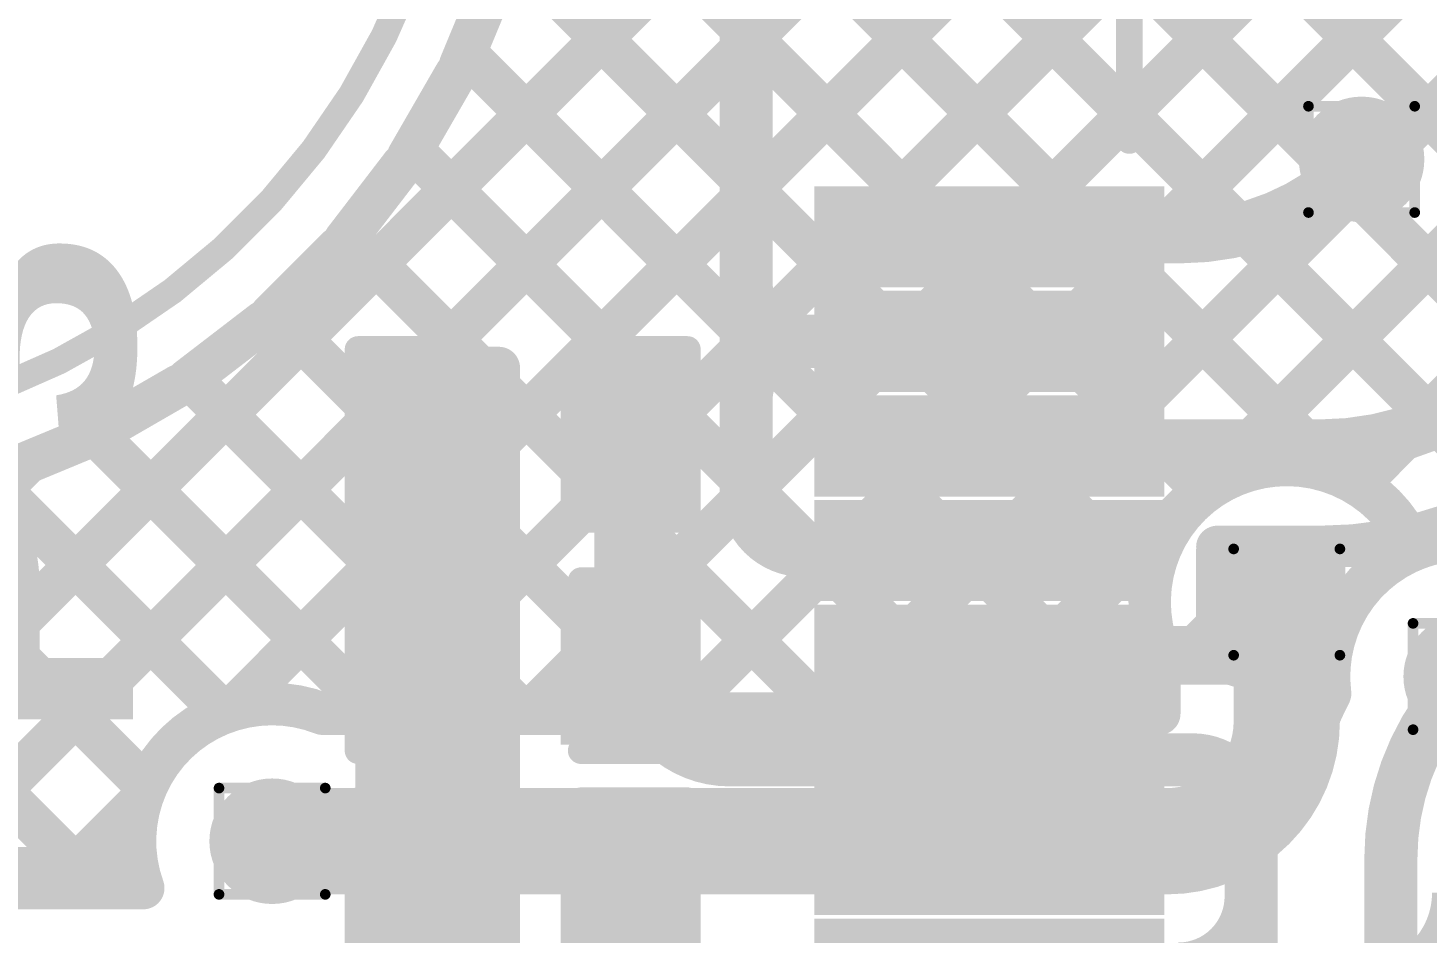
# Model space of a CAD drawing. Header units: inches. Extents: x -17 to 349, y -40 to 215.
# Drawn here: x 90.6 to 97.3, y 127.57 to 131.9 of the extents above; entities that cross this region are included whole.
import ezdxf

# ---------------------------------------------------------------- set-up
doc = ezdxf.new("R2010")
doc.units = ezdxf.units.IN
for name, color, linetype in [('Board Outline', 216, 'Continuous'), ('Bottom Layer', 5, 'Continuous'), ('Drill Drawing', 1, 'Continuous'), ('Top Layer', 1, 'Continuous'), ('Top Overlay', 2, 'Continuous'), ('Top Paste', 8, 'Continuous'), ('Top Solder', 216, 'Continuous'), ('Via Holes', 16, 'Continuous')]:
    doc.layers.add(name, color=color, linetype=linetype)
doc.styles.add('Arial Black_Bold', font='', dxfattribs={"height": 0.2})
doc.styles.get('Arial Black_Bold').set_extended_font_data('Arial Black', bold=True)

# ---------------------------------------------------------------- blocks, each defined once
blk = doc.blocks.new('C___0402_33')
at = {"layer": 'Top Layer'}
for points in [[(-0.6985, -0.3175), (-0.6985, 0.3175), (-0.2412999999999999, 0.3175), (-0.2413, -0.3175)], [(0.2412999999999999, -0.3175), (0.2413, 0.3175), (0.6985, 0.3175), (0.6985, -0.3175)]]:
    blk.add_hatch(color=1, dxfattribs=at).paths.add_polyline_path(points)
at = {"layer": 'Top Paste'}
for points in [[(-0.6985, -0.3175), (-0.6985, 0.3175), (-0.2412999999999999, 0.3175), (-0.2413, -0.3175)], [(0.2412999999999999, -0.3175), (0.2413, 0.3175), (0.6985, 0.3175), (0.6985, -0.3175)]]:
    blk.add_hatch(color=8, dxfattribs=at).paths.add_polyline_path(points)
at = {"layer": 'Top Solder'}
for points in [[(-0.7584998799999999, -0.37749988), (-0.7584998799999999, 0.37749988), (-0.18130012, 0.37749988), (-0.18130012, -0.37749988)], [(0.18130012, -0.37749988), (0.18130012, 0.37749988), (0.7584998799999999, 0.37749988), (0.7584998799999999, -0.37749988)]]:
    blk.add_hatch(color=216, dxfattribs=at).paths.add_polyline_path(points)
at = {"layer": 'Top Overlay', "const_width": 0.127}
for points in [[(-0.7874, 0.4064), (-0.2794, 0.4064)], [(-0.7874, -0.4064), (-0.7874, 0.4064)], [(0.2794, 0.4064), (0.7874, 0.4064)], [(0.7874, -0.4064), (0.7874, 0.4064)], [(-0.7874, -0.4064), (-0.2794, -0.4064)], [(0.2794, -0.4064), (0.7874, -0.4064)]]:
    blk.add_lwpolyline(points, dxfattribs=at)
at = {"layer": 'Top Overlay', "const_width": 0.0635}
for points in [[(-0.8191499999999999, 0.4064, 1), (-0.7556499999999999, 0.4064, 1)], [(-0.8191499999999999, 0.4064, 1), (-0.7556499999999999, 0.4064, 1)], [(-0.31115, 0.4064, 1), (-0.24765, 0.4064, 1)], [(0.24765, 0.4064, 1), (0.31115, 0.4064, 1)], [(0.7556499999999999, 0.4064, 1), (0.8191499999999999, 0.4064, 1)], [(0.7556499999999999, 0.4064, 1), (0.8191499999999999, 0.4064, 1)], [(-0.8191499999999999, -0.4064, 1), (-0.7556499999999999, -0.4064, 1)], [(-0.8191499999999999, -0.4064, 1), (-0.7556499999999999, -0.4064, 1)], [(-0.31115, -0.4064, 1), (-0.24765, -0.4064, 1)], [(0.24765, -0.4064, 1), (0.31115, -0.4064, 1)], [(0.7556499999999999, -0.4064, 1), (0.8191499999999999, -0.4064, 1)], [(0.7556499999999999, -0.4064, 1), (0.8191499999999999, -0.4064, 1)]]:
    blk.add_lwpolyline(points, format="xyb", close=True, dxfattribs=at)
blk = doc.blocks.new('C___0402_38')
at = {"layer": 'Top Layer'}
for points in [[(-0.6985, -0.3175), (-0.6985, 0.3175), (-0.2412999999999999, 0.3175), (-0.2413, -0.3175)], [(0.2412999999999999, -0.3175), (0.2413, 0.3175), (0.6985, 0.3175), (0.6985, -0.3175)]]:
    blk.add_hatch(color=1, dxfattribs=at).paths.add_polyline_path(points)
at = {"layer": 'Top Paste'}
for points in [[(-0.6985, -0.3175), (-0.6985, 0.3175), (-0.2412999999999999, 0.3175), (-0.2413, -0.3175)], [(0.2412999999999999, -0.3175), (0.2413, 0.3175), (0.6985, 0.3175), (0.6985, -0.3175)]]:
    blk.add_hatch(color=8, dxfattribs=at).paths.add_polyline_path(points)
at = {"layer": 'Top Solder'}
for points in [[(-0.7584998799999999, -0.37749988), (-0.7584998799999999, 0.37749988), (-0.18130012, 0.37749988), (-0.18130012, -0.37749988)], [(0.18130012, -0.37749988), (0.18130012, 0.37749988), (0.7584998799999999, 0.37749988), (0.7584998799999999, -0.37749988)]]:
    blk.add_hatch(color=216, dxfattribs=at).paths.add_polyline_path(points)
at = {"layer": 'Top Overlay', "const_width": 0.127}
for points in [[(-0.7874, 0.4064), (-0.2794, 0.4064)], [(-0.7874, -0.4064), (-0.7874, 0.4064)], [(0.2794, 0.4064), (0.7874, 0.4064)], [(0.7874, -0.4064), (0.7874, 0.4064)], [(-0.7874, -0.4064), (-0.2794, -0.4064)], [(0.2794, -0.4064), (0.7874, -0.4064)]]:
    blk.add_lwpolyline(points, dxfattribs=at)
at = {"layer": 'Top Overlay', "const_width": 0.0635}
for points in [[(-0.8191499999999999, 0.4064, 1), (-0.7556499999999999, 0.4064, 1)], [(-0.8191499999999999, 0.4064, 1), (-0.7556499999999999, 0.4064, 1)], [(-0.31115, 0.4064, 1), (-0.24765, 0.4064, 1)], [(0.24765, 0.4064, 1), (0.31115, 0.4064, 1)], [(0.7556499999999999, 0.4064, 1), (0.8191499999999999, 0.4064, 1)], [(0.7556499999999999, 0.4064, 1), (0.8191499999999999, 0.4064, 1)], [(-0.8191499999999999, -0.4064, 1), (-0.7556499999999999, -0.4064, 1)], [(-0.8191499999999999, -0.4064, 1), (-0.7556499999999999, -0.4064, 1)], [(-0.31115, -0.4064, 1), (-0.24765, -0.4064, 1)], [(0.24765, -0.4064, 1), (0.31115, -0.4064, 1)], [(0.7556499999999999, -0.4064, 1), (0.8191499999999999, -0.4064, 1)], [(0.7556499999999999, -0.4064, 1), (0.8191499999999999, -0.4064, 1)]]:
    blk.add_lwpolyline(points, format="xyb", close=True, dxfattribs=at)
blk = doc.blocks.new('C___0402_58')
at = {"layer": 'Top Layer'}
for points in [[(-0.6985025399999999, -0.3175), (-0.6985025399999999, 0.3175), (-0.24130254, 0.3175), (-0.24130254, -0.3175)], [(0.2412999999999999, -0.3175), (0.2413, 0.3175), (0.6985, 0.3175), (0.6985, -0.3175)]]:
    blk.add_hatch(color=1, dxfattribs=at).paths.add_polyline_path(points)
at = {"layer": 'Top Paste'}
for points in [[(-0.6985025399999999, -0.3175), (-0.6985025399999999, 0.3175), (-0.24130254, 0.3175), (-0.24130254, -0.3175)], [(0.2412999999999999, -0.3175), (0.2413, 0.3175), (0.6985, 0.3175), (0.6985, -0.3175)]]:
    blk.add_hatch(color=8, dxfattribs=at).paths.add_polyline_path(points)
at = {"layer": 'Top Solder'}
for points in [[(-0.75850242, -0.37749988), (-0.75850242, 0.37749988), (-0.1813026599999999, 0.37749988), (-0.18130266, -0.37749988)], [(0.18130012, -0.37749988), (0.18130012, 0.37749988), (0.7584998799999999, 0.37749988), (0.7584998799999999, -0.37749988)]]:
    blk.add_hatch(color=216, dxfattribs=at).paths.add_polyline_path(points)
at = {"layer": 'Top Overlay', "const_width": 0.127}
for points in [[(-0.7874, 0.4064), (-0.27940254, 0.40640254)], [(-0.7874, -0.4064), (-0.7874, 0.4064)], [(0.2794, 0.4064), (0.7874, 0.4064)], [(0.7874, -0.4064), (0.7874, 0.4064)], [(-0.7874, -0.4064), (-0.27940254, -0.40640254)], [(0.2794, -0.4064), (0.7874, -0.4064)]]:
    blk.add_lwpolyline(points, dxfattribs=at)
at = {"layer": 'Top Overlay', "const_width": 0.0635}
for points in [[(-0.8191499999999999, 0.4064, 1), (-0.7556499999999999, 0.4064, 1)], [(-0.8191499999999999, 0.4064, 1), (-0.7556499999999999, 0.4064, 1)], [(-0.31115254, 0.40640254, 1), (-0.24765254, 0.40640254, 1)], [(0.24765, 0.4064, 1), (0.31115, 0.4064, 1)], [(0.7556499999999999, 0.4064, 1), (0.8191499999999999, 0.4064, 1)], [(0.7556499999999999, 0.4064, 1), (0.8191499999999999, 0.4064, 1)], [(-0.8191499999999999, -0.4064, 1), (-0.7556499999999999, -0.4064, 1)], [(-0.8191499999999999, -0.4064, 1), (-0.7556499999999999, -0.4064, 1)], [(-0.31115254, -0.40640254, 1), (-0.24765254, -0.40640254, 1)], [(0.24765, -0.4064, 1), (0.31115, -0.4064, 1)], [(0.7556499999999999, -0.4064, 1), (0.8191499999999999, -0.4064, 1)], [(0.7556499999999999, -0.4064, 1), (0.8191499999999999, -0.4064, 1)]]:
    blk.add_lwpolyline(points, format="xyb", close=True, dxfattribs=at)
blk = doc.blocks.new('64_TQFP__10_10__63')
at = {"layer": 'Top Layer'}
for points in [[(0.61000132, 4.93500156), (0.61000132, 6.405001159999999), (0.89000076, 6.405001159999999), (0.89000076, 4.93500156)], [(1.11000032, 4.93500156), (1.11000032, 6.405001159999999), (1.38999976, 6.405001159999999), (1.38999976, 4.93500156)], [(1.60999932, 4.93500156), (1.60999932, 6.405001159999999), (1.88999876, 6.405001159999999), (1.88999876, 4.93500156)], [(2.11000086, 4.93500156), (2.11000086, 6.405001159999999), (2.3900003, 6.405001159999999), (2.3900003, 4.93500156)], [(2.60999986, 4.93500156), (2.60999986, 6.405001159999999), (2.8899993, 6.405001159999999), (2.8899993, 4.93500156)], [(3.1100014, 4.93500156), (3.1100014, 6.405001159999999), (3.390000839999999, 6.405001159999999), (3.390000839999999, 4.93500156)], [(3.6100004, 4.93500156), (3.6100004, 6.405001159999999), (3.88999984, 6.405001159999999), (3.88999984, 4.93500156)]]:
    blk.add_hatch(color=1, dxfattribs=at).paths.add_polyline_path(points)
at = {"layer": 'Top Paste'}
for points in [[(0.61000132, 4.93500156), (0.61000132, 6.405001159999999), (0.89000076, 6.405001159999999), (0.89000076, 4.93500156)], [(1.11000032, 4.93500156), (1.11000032, 6.405001159999999), (1.38999976, 6.405001159999999), (1.38999976, 4.93500156)], [(1.60999932, 4.93500156), (1.60999932, 6.405001159999999), (1.88999876, 6.405001159999999), (1.88999876, 4.93500156)], [(2.11000086, 4.93500156), (2.11000086, 6.405001159999999), (2.3900003, 6.405001159999999), (2.3900003, 4.93500156)], [(2.60999986, 4.93500156), (2.60999986, 6.405001159999999), (2.8899993, 6.405001159999999), (2.8899993, 4.93500156)], [(3.1100014, 4.93500156), (3.1100014, 6.405001159999999), (3.390000839999999, 6.405001159999999), (3.390000839999999, 4.93500156)], [(3.6100004, 4.93500156), (3.6100004, 6.405001159999999), (3.88999984, 6.405001159999999), (3.88999984, 4.93500156)]]:
    blk.add_hatch(color=8, dxfattribs=at).paths.add_polyline_path(points)
at = {"layer": 'Top Solder'}
for points in [[(0.00839978, 4.83340156), (0.00839978, 6.506601159999999), (0.49159922, 6.506601159999999), (0.49159922, 4.83340156)], [(0.5084013199999999, 4.83340156), (0.5084013199999999, 6.506601159999999), (0.99160076, 6.506601159999999), (0.99160076, 4.83340156)], [(1.00840032, 4.83340156), (1.00840032, 6.506601159999999), (1.49159976, 6.506601159999999), (1.49159976, 4.83340156)], [(1.50839932, 4.83340156), (1.50839932, 6.506601159999999), (1.99159876, 6.506601159999999), (1.99159876, 4.83340156)], [(2.00840086, 4.83340156), (2.00840086, 6.506601159999999), (2.4916003, 6.506601159999999), (2.4916003, 4.83340156)], [(2.508399859999999, 4.83340156), (2.508399859999999, 6.506601159999999), (2.9915993, 6.506601159999999), (2.9915993, 4.83340156)], [(3.0084014, 4.83340156), (3.0084014, 6.506601159999999), (3.49160084, 6.506601159999999), (3.49160084, 4.83340156)], [(3.5084004, 4.83340156), (3.5084004, 6.506601159999999), (3.99159984, 6.506601159999999), (3.99159984, 4.83340156)]]:
    blk.add_hatch(color=216, dxfattribs=at).paths.add_polyline_path(points)
at = {"layer": 'Top Overlay', "const_width": 0.127}
blk.add_lwpolyline([(4.209999199999999, 5.0000027), (5.00000016, 5.0000027)], dxfattribs=at)
at = {"layer": 'Top Overlay', "const_width": 0.0635}
blk.add_lwpolyline([(4.1782492, 5.0000027, 1), (4.2417492, 5.0000027, 1)], format="xyb", close=True, dxfattribs=at)

msp = doc.modelspace()

# ---------------------------------------------------------------- hatches: boundary and pattern name
at = {"layer": 'Bottom Layer'}
h = msp.add_hatch(color=5, dxfattribs=at)
edge = h.paths.add_edge_path()
edge.add_arc((96.98005495999999, 131.26847), 0.2999994, 0, 360)
h = msp.add_hatch(color=5, dxfattribs=at)
edge = h.paths.add_edge_path()
edge.add_arc((96.6223493, 129.1527135), 0.2999994, 0, 360)
h = msp.add_hatch(color=5, dxfattribs=at)
edge = h.paths.add_edge_path()
edge.add_arc((97.48005395999999, 128.79682902), 0.2999994, 0, 360)
h = msp.add_hatch(color=5, dxfattribs=at)
edge = h.paths.add_edge_path()
edge.add_arc((91.77145476, 128.0097135), 0.2999994, 0, 360)
at = {"layer": 'Top Layer'}
h = msp.add_hatch(color=1, dxfattribs=at)
edge = h.paths.add_edge_path()
edge.add_arc((96.98005495999999, 131.26847), 0.2999994, 0, 360)
for points in [[(92.27095084, 125.89871442), (92.88260316, 125.89871442), (92.88260316, 130.27129394), (92.27095084, 130.27129394)], [(94.46505618, 128.75871378), (96.6223493, 128.75871378), (96.6223493, 129.03871322), (94.46505618, 129.03871322)], [(93.44359772, 127.75871578), (95.93505323999999, 127.75871578), (95.93505323999999, 128.03871522), (93.44359772, 128.03871522)]]:
    msp.add_hatch(color=1, dxfattribs=at).paths.add_polyline_path(points)
h = msp.add_hatch(color=1, dxfattribs=at)
edge = h.paths.add_edge_path()
edge.add_arc((96.6223493, 129.1527135), 0.2999994, 0, 360)
h = msp.add_hatch(color=1, dxfattribs=at)
edge = h.paths.add_edge_path()
edge.add_arc((97.48005395999999, 128.79682902), 0.2999994, 0, 360)
h = msp.add_hatch(color=1, dxfattribs=at)
edge = h.paths.add_edge_path()
edge.add_arc((91.77145476, 128.0097135), 0.2999994, 0, 360)
at = {"layer": 'Via Holes'}
h = msp.add_hatch(color=7, dxfattribs=at)
edge = h.paths.add_edge_path()
edge.add_arc((96.98005495999999, 131.26847), 0.1499997, 0, 360)
h = msp.add_hatch(color=7, dxfattribs=at)
edge = h.paths.add_edge_path()
edge.add_arc((96.6223493, 129.1527135), 0.1499997, 0, 360)
h = msp.add_hatch(color=7, dxfattribs=at)
edge = h.paths.add_edge_path()
edge.add_arc((91.77145476, 128.0097135), 0.1499997, 0, 360)

# ---------------------------------------------------------------- linework, layer by layer
at = {"layer": 'Board Outline', "const_width": 0.127}
msp.add_lwpolyline([(92.66892311999999, 133.39901692, -0.4142135623828077), (89.21148274, 129.94157654)], format="xyb", dxfattribs=at)
at = {"layer": 'Bottom Layer'}
for points, const_width in [([(87.87632158, 140.18841152), (100.89481472, 127.16991838)], 0.2032), ([(92.27600544, 128.6193135), (100.15756194, 136.50087)], 0.2032), ([(92.99442665999999, 128.6193135), (100.7288816, 136.35376844)], 0.2032), ([(93.71284788, 128.6193135), (100.85933346, 135.76579908)], 0.2032), ([(94.4312691, 128.6193135), (100.859336, 135.0473804)], 0.2032), ([(92.90649694, 134.43981494), (100.89481472, 126.45149716)], 0.2032), ([(95.14969031999999, 128.6193135), (100.85934108, 134.32896426)], 0.2032), ([(93.0517824, 133.57610826), (96.86689288, 129.76099778)], 0.2032), ([(96.96216574, 129.7133677), (100.85934616, 133.61054812)], 0.2032), ([(89.28722045999999, 127.78579218), (94.89143581999998, 133.39000754)], 0.2032), ([(90.00564168, 127.78579218), (95.21970542, 132.99985592)], 0.2032), ([(93.01647385999999, 132.89299558), (96.23087179999999, 129.67859764)], 0.2032), ([(91.57274294, 128.63447222), (95.7164964, 132.77822568)], 0.2032), ([(95.97248014, 132.81067418), (100.89481472, 127.8883396)], 0.2032), ([(92.89092928, 132.30011894), (95.97029065999999, 129.22075756)], 0.2032), ([(92.67124722, 131.7211742), (92.8443152, 132.13900166)], 0.2032), ([(92.69473968, 131.77788732), (95.8533135, 128.6193135)], 0.2032), ([(92.42264726, 131.2839386), (92.6487733, 131.67560152)], 0.2032), ([(92.44007674, 131.31412904), (95.13489227999999, 128.6193135)], 0.2032), ([(92.11910202, 130.88289038), (92.39441769999999, 131.24168824)], 0.2032), ([(92.13377306, 130.9020115), (94.41647106, 128.6193135)], 0.2032), ([(91.76580833999999, 130.5248977), (92.08559687999998, 130.84468624)], 0.2032), ([(91.36880888, 130.21607942), (91.7276042, 130.49139256)], 0.2032), ([(91.77913826, 130.53822762), (93.69804984, 128.6193135)], 0.2032), ([(91.37676162, 130.2221805), (92.97962861999999, 128.6193135)], 0.2032), ([(90.93489559999999, 129.96172128), (91.32655598, 130.18784732)], 0.2032), ([(90.92287885999998, 129.95764204), (92.2612074, 128.6193135)], 0.2032), ([(90.47149292, 129.76617938), (90.88932038, 129.93924736)], 0.2032), ([(88.56879924, 127.78579218), (90.60412409999999, 129.82111704)], 0.2032), ([(90.41460454, 129.74749514), (91.53927589999999, 128.62282378)], 0.2032), ([(89.17213306, 129.55312418), (90.93946505999999, 127.78579218)], 0.2032), ([(89.83428312, 129.60939534), (91.17093272, 128.27274574)], 0.2032), ([(96.6223493, 128.58115254), (96.6223493, 129.1527135)], 0.508), ([(96.0127493, 128.6193135), (96.0127493, 128.91146938)], 0.2032), ([(95.86811154, 128.6193135), (96.0127493, 128.76395126)], 0.2032), ([(92.01269888, 128.6193135), (96.0127493, 128.6193135)], 0.2032), ([(90.7240629, 127.78579218), (91.14669604, 128.20842532)], 0.2032), ([(91.77145476, 128.0097135), (96.05091026, 128.0097135)], 0.508), ([(87.60738891999999, 127.78579218), (91.15528124, 127.78579218)], 0.2032)]:
    msp.add_lwpolyline(points, dxfattribs=dict(at, const_width=const_width))
for points, const_width in [([(92.64393968, 131.77788732, 1), (92.74553968, 131.77788732, 1)], 0.1016), ([(92.62044721999999, 131.7211742, 1), (92.72204722, 131.7211742, 1)], 0.1016), ([(92.59797329999999, 131.67560152, 1), (92.6995733, 131.67560152, 1)], 0.1016), ([(92.38927674, 131.31412904, 1), (92.49087673999999, 131.31412904, 1)], 0.1016), ([(92.3436177, 131.24168824, 1), (92.44521769999999, 131.24168824, 1)], 0.1016), ([(92.37184726, 131.2839386, 1), (92.47344726, 131.2839386, 1)], 0.1016), ([(92.08297306, 130.9020115, 1), (92.18457305999999, 130.9020115, 1)], 0.1016), ([(92.03479688, 130.84468624, 1), (92.13639687999999, 130.84468624, 1)], 0.1016), ([(92.06830201999999, 130.88289038, 1), (92.16990202, 130.88289038, 1)], 0.1016), ([(91.67680419999999, 130.49139256, 1), (91.7784042, 130.49139256, 1)], 0.1016), ([(91.71500834, 130.5248977, 1), (91.81660833999999, 130.5248977, 1)], 0.1016), ([(91.72833825999999, 130.53822762, 1), (91.82993825999999, 130.53822762, 1)], 0.1016), ([(91.32596161999999, 130.2221805, 1), (91.42756161999999, 130.2221805, 1)], 0.1016), ([(91.27575598, 130.18784732, 1), (91.37735597999999, 130.18784732, 1)], 0.1016), ([(91.31800888, 130.21607942, 1), (91.41960888, 130.21607942, 1)], 0.1016), ([(90.87207886, 129.95764204, 1), (90.97367885999999, 129.95764204, 1)], 0.1016), ([(90.8840956, 129.96172128, 1), (90.98569559999999, 129.96172128, 1)], 0.1016), ([(90.83852037999999, 129.93924736, 1), (90.94012038, 129.93924736, 1)], 0.1016), ([(90.5533241, 129.82111704, 1), (90.65492409999999, 129.82111704, 1)], 0.1016), ([(96.81609288, 129.76099778, 1), (96.91769287999999, 129.76099778, 1)], 0.1016), ([(96.91136574, 129.7133677, 1), (97.01296574, 129.7133677, 1)], 0.1016), ([(96.1800718, 129.67859764, 1), (96.2816718, 129.67859764, 1)], 0.1016), ([(97.17778888, 129.40228374, 1), (97.27938888, 129.40228374, 1)], 0.1016), ([(97.17778888, 129.40228374, 1), (97.27938888, 129.40228374, 1)], 0.1016), ([(96.4953493, 129.1527135, 1), (96.74934929999999, 129.1527135, 1)], 0.254), ([(95.91949066, 129.22075756, 1), (96.02109065999998, 129.22075756, 1)], 0.1016), ([(95.9619493, 128.91146938, 1), (96.0635493, 128.91146938, 1)], 0.1016), ([(95.9619493, 128.91146938, 1), (96.0635493, 128.91146938, 1)], 0.1016), ([(95.9619493, 128.76395126, 1), (96.0635493, 128.76395126, 1)], 0.1016), ([(96.4953493, 128.58115254, 1), (96.74934929999999, 128.58115254, 1)], 0.254), ([(96.4953493, 128.58115254, 1), (96.74934929999999, 128.58115254, 1)], 0.254), ([(91.4884759, 128.62282378, 1), (91.59007589999999, 128.62282378, 1)], 0.1016), ([(91.52194294, 128.63447222, 1), (91.62354294, 128.63447222, 1)], 0.1016), ([(91.96189887999999, 128.6193135, 1), (92.06349888, 128.6193135, 1)], 0.1016), ([(91.96189887999999, 128.6193135, 1), (92.06349888, 128.6193135, 1)], 0.1016), ([(92.2104074, 128.6193135, 1), (92.3120074, 128.6193135, 1)], 0.1016), ([(92.22520544, 128.6193135, 1), (92.32680543999999, 128.6193135, 1)], 0.1016), ([(92.92882862, 128.6193135, 1), (93.03042862, 128.6193135, 1)], 0.1016), ([(92.94362665999999, 128.6193135, 1), (93.04522666, 128.6193135, 1)], 0.1016), ([(93.64724983999999, 128.6193135, 1), (93.74884983999999, 128.6193135, 1)], 0.1016), ([(93.66204787999999, 128.6193135, 1), (93.76364788, 128.6193135, 1)], 0.1016), ([(94.36567106, 128.6193135, 1), (94.46727105999999, 128.6193135, 1)], 0.1016), ([(94.3804691, 128.6193135, 1), (94.48206909999999, 128.6193135, 1)], 0.1016), ([(95.08409228, 128.6193135, 1), (95.18569228, 128.6193135, 1)], 0.1016), ([(95.09889032, 128.6193135, 1), (95.20049032, 128.6193135, 1)], 0.1016), ([(95.80251349999999, 128.6193135, 1), (95.9041135, 128.6193135, 1)], 0.1016), ([(95.81731153999999, 128.6193135, 1), (95.91891154, 128.6193135, 1)], 0.1016), ([(95.9619493, 128.6193135, 1), (96.0635493, 128.6193135, 1)], 0.1016), ([(95.9619493, 128.6193135, 1), (96.0635493, 128.6193135, 1)], 0.1016), ([(91.09589603999999, 128.20842532, 1), (91.19749603999999, 128.20842532, 1)], 0.1016), ([(91.12013272, 128.27274574, 1), (91.22173271999999, 128.27274574, 1)], 0.1016), ([(91.64445476, 128.0097135, 1), (91.89845475999999, 128.0097135, 1)], 0.254), ([(95.92391026, 128.0097135, 1), (96.17791025999999, 128.0097135, 1)], 0.254), ([(95.92391026, 128.0097135, 1), (96.17791025999999, 128.0097135, 1)], 0.254), ([(90.6732629, 127.78579218, 1), (90.77486289999999, 127.78579218, 1)], 0.1016), ([(90.88866506, 127.78579218, 1), (90.99026505999998, 127.78579218, 1)], 0.1016), ([(91.10448124, 127.78579218, 1), (91.20608124, 127.78579218, 1)], 0.1016), ([(91.10448124, 127.78579218, 1), (91.20608124, 127.78579218, 1)], 0.1016)]:
    msp.add_lwpolyline(points, format="xyb", close=True, dxfattribs=dict(at, const_width=const_width))
for points, const_width in [([(96.0127493, 128.91146938, -0.9931744358125355), (97.22858888, 129.40228374)], 0.2032), ([(97.22858888, 129.40228374, -0.5348182106718312), (98.13565335999999, 128.79682902)], 0.2032), ([(96.6223493, 128.58115254, -0.4142135623730951), (96.05091026, 128.0097135)], 0.508), ([(91.15528124, 127.78579218, -0.6466949448573878), (92.01269888, 128.6193135)], 0.2032), ([(97.46949771999999, 127.76327, -0.4142135623730951), (96.98401989999999, 127.27779218)], 0.3048)]:
    msp.add_lwpolyline(points, format="xyb", dxfattribs=dict(at, const_width=const_width))
at = {"layer": 'Drill Drawing', "const_width": 0.0508}
for points in [[(96.72605496, 131.52247), (97.23405496, 131.52247)], [(96.72605496, 131.01447), (96.72605496, 131.52247)], [(97.23405496, 131.01447), (97.23405496, 131.52247)], [(96.72605496, 131.01447), (97.23405496, 131.01447)], [(96.3683493, 129.4067135), (96.8763493, 129.4067135)], [(96.3683493, 128.8987135), (96.3683493, 129.4067135)], [(96.8763493, 128.8987135), (96.8763493, 129.4067135)], [(97.22605396, 129.05082902), (97.73405396, 129.05082902)], [(97.22605396, 128.54282902), (97.22605396, 129.05082902)], [(96.3683493, 128.8987135), (96.8763493, 128.8987135)], [(97.22605396, 128.54282902), (97.73405396, 128.54282902)], [(91.51745475999999, 128.2637135), (92.02545476, 128.2637135)], [(91.51745475999999, 127.7557135), (91.51745475999999, 128.2637135)], [(92.02545476, 127.7557135), (92.02545476, 128.2637135)], [(91.51745475999999, 127.7557135), (92.02545476, 127.7557135)]]:
    msp.add_lwpolyline(points, dxfattribs=at)
at = {"layer": 'Drill Drawing', "const_width": 0.0254}
for points in [[(96.71335495999999, 131.52247, 1), (96.73875496, 131.52247, 1)], [(96.71335495999999, 131.52247, 1), (96.73875496, 131.52247, 1)], [(97.22135496, 131.52247, 1), (97.24675495999999, 131.52247, 1)], [(97.22135496, 131.52247, 1), (97.24675495999999, 131.52247, 1)], [(96.71335495999999, 131.01447, 1), (96.73875496, 131.01447, 1)], [(96.71335495999999, 131.01447, 1), (96.73875496, 131.01447, 1)], [(97.22135496, 131.01447, 1), (97.24675495999999, 131.01447, 1)], [(97.22135496, 131.01447, 1), (97.24675495999999, 131.01447, 1)], [(96.3556493, 129.4067135, 1), (96.38104929999999, 129.4067135, 1)], [(96.3556493, 129.4067135, 1), (96.38104929999999, 129.4067135, 1)], [(96.86364929999999, 129.4067135, 1), (96.8890493, 129.4067135, 1)], [(96.86364929999999, 129.4067135, 1), (96.8890493, 129.4067135, 1)], [(97.21335395999999, 129.05082902, 1), (97.23875396, 129.05082902, 1)], [(97.21335395999999, 129.05082902, 1), (97.23875396, 129.05082902, 1)], [(96.3556493, 128.8987135, 1), (96.38104929999999, 128.8987135, 1)], [(96.3556493, 128.8987135, 1), (96.38104929999999, 128.8987135, 1)], [(96.86364929999999, 128.8987135, 1), (96.8890493, 128.8987135, 1)], [(96.86364929999999, 128.8987135, 1), (96.8890493, 128.8987135, 1)], [(97.21335395999999, 128.54282902, 1), (97.23875396, 128.54282902, 1)], [(97.21335395999999, 128.54282902, 1), (97.23875396, 128.54282902, 1)], [(91.50475476, 128.2637135, 1), (91.53015475999999, 128.2637135, 1)], [(91.50475476, 128.2637135, 1), (91.53015475999999, 128.2637135, 1)], [(92.01275475999999, 128.2637135, 1), (92.03815476, 128.2637135, 1)], [(92.01275475999999, 128.2637135, 1), (92.03815476, 128.2637135, 1)], [(91.50475476, 127.7557135, 1), (91.53015475999999, 127.7557135, 1)], [(91.50475476, 127.7557135, 1), (91.53015475999999, 127.7557135, 1)], [(92.01275475999999, 127.7557135, 1), (92.03815476, 127.7557135, 1)], [(92.01275475999999, 127.7557135, 1), (92.03815476, 127.7557135, 1)]]:
    msp.add_lwpolyline(points, format="xyb", close=True, dxfattribs=at)
at = {"layer": 'Top Layer'}
for points, const_width in [([(94.03740907999999, 130.6770818), (94.03740907999999, 132.39106618)], 0.254), ([(96.95958256, 131.2479976), (96.98005495999999, 131.26847)], 0.254), ([(95.20005598, 130.89871458), (96.11633812, 130.89871458)], 0.254), ([(94.03740907999999, 130.12034936), (94.03740907999999, 130.6770818)], 0.254), ([(94.3157753, 130.39871558), (95.20005598, 130.39871558)], 0.254), ([(92.27095084, 130.27129648), (92.85515084, 130.27129648)], 0.2032), ([(92.27095084, 130.0510988), (92.49114852, 130.27129648)], 0.2032), ([(92.27095084, 125.88131542), (92.27095084, 130.27129648)], 0.2032), ([(92.27095084, 125.88131542), (92.27095084, 130.27129648)], 0.2032), ([(92.7644703, 130.27129648), (92.85515084, 130.18061594)], 0.2032), ([(92.85515084, 129.52199648), (92.85515084, 130.27129648)], 0.2032), ([(94.03740907999999, 129.67669518), (94.03740907999999, 130.12034936)], 0.254), ([(92.27095084, 130.04639472), (92.85515084, 129.46219472)], 0.2032), ([(92.4995483, 127.7971155), (92.4995483, 129.95379648)], 0.3048), ([(92.4995483, 129.95379648), (92.49955083999998, 129.95379648)], 0.3048), ([(93.43935084, 128.84889648), (93.43935084, 129.95379648)], 0.254), ([(92.27095084, 129.33267758), (92.85515084, 129.91687758)], 0.2032), ([(95.20005598, 129.89871404), (96.78215594, 129.89871404)], 0.254), ([(92.85515084, 129.28069648), (92.85515084, 129.52199648)], 0.2032), ([(92.85515084, 129.28069648), (92.85515084, 129.52199648)], 0.2032), ([(94.31538922, 129.39871504), (95.20005598, 129.39871504)], 0.254), ([(96.29065578, 129.41611404), (96.78215594, 129.41611404)], 0.2032), ([(96.29065578, 129.0418552), (96.66491461999999, 129.41611404)], 0.2032), ([(96.49333761999999, 129.41611404), (96.87071558, 129.03873608)], 0.2032), ([(97.17082165999999, 129.45705122), (97.22647306, 129.40139982)], 0.2032), ([(96.29065578, 128.90311532), (96.29065578, 129.40311432)], 0.2032), ([(92.27095084, 129.3279735), (92.85515084, 128.7437735)], 0.2032), ([(92.85515084, 128.4702155), (92.85515084, 129.28069648)], 0.2032), ([(92.27095084, 128.61425636), (92.85515084, 129.19845636)], 0.2032), ([(96.1519159, 128.90311532), (96.29065578, 129.0418552)], 0.2032), ([(95.20005598, 128.90311532), (96.29065578, 128.90311532)], 0.2032), ([(95.20005598, 128.89431422), (96.29065578, 128.89431422)], 0.2032), ([(93.43935084, 128.84889648), (93.54095084, 128.65839648)], 0.254), ([(96.66590776, 128.69868596), (96.82753557999999, 128.86031378)], 0.2032), ([(96.66590776, 128.69868596), (96.82753557999999, 128.86031378)], 0.2032), ([(93.54095084, 128.65839648), (93.59116156, 128.58784798)], 0.254), ([(92.27095084, 128.60955228), (92.85515084, 128.02535228)], 0.2032), ([(92.27095084, 127.89583514), (92.85515084, 128.48003514)], 0.2032), ([(92.85515084, 128.17579648), (92.85515084, 128.4702155)], 0.2032), ([(92.85515084, 128.17579648), (92.85515084, 128.4702155)], 0.2032), ([(93.95792993999999, 128.3987145), (95.20005598, 128.3987145)], 0.254), ([(95.20005598, 128.3987145), (96.16982544, 128.3987145)], 0.254), ([(91.77145476, 128.0097135), (92.23615029999999, 128.0097135)], 0.508), ([(92.85515084, 127.40641524), (92.85515084, 128.17579648)], 0.2032), ([(96.45229884, 127.05081524), (96.45229884, 128.1162411)], 0.254), ([(97.12005468, 121.47871564), (97.12005468, 127.92771468)], 0.254), ([(92.27095084, 127.89113106), (92.85515084, 127.30693106)], 0.2032), ([(92.4995483, 127.7463155), (92.4995483, 127.7971155)], 0.3048), ([(92.27095084, 127.17741392), (92.85515084, 127.76161392)], 0.2032), ([(92.4995483, 127.7463155), (92.49955083999998, 127.74631296)], 0.3048), ([(92.49955083999998, 126.73331524), (92.49955083999998, 127.74631296)], 0.3048), ([(93.43935084, 126.60631524), (93.43935084, 127.7463155)], 0.3048)]:
    msp.add_lwpolyline(points, dxfattribs=dict(at, const_width=const_width))
for points, const_width in [([(96.91655496, 131.26847, 1), (97.04355496, 131.26847, 1)], 0.127), ([(96.89608256, 131.2479976, 1), (97.02308255999999, 131.2479976, 1)], 0.127), ([(96.89608256, 131.2479976, 1), (97.02308255999999, 131.2479976, 1)], 0.127), ([(95.13655598, 130.89871458, 1), (95.26355597999999, 130.89871458, 1)], 0.127), ([(96.05283812, 130.89871458, 1), (96.17983812, 130.89871458, 1)], 0.127), ([(96.05283812, 130.89871458, 1), (96.17983812, 130.89871458, 1)], 0.127), ([(93.97390908, 130.6770818, 1), (94.10090908, 130.6770818, 1)], 0.127), ([(93.97390908, 130.6770818, 1), (94.10090908, 130.6770818, 1)], 0.127), ([(93.97390908, 130.6770818, 1), (94.10090908, 130.6770818, 1)], 0.127), ([(94.2522753, 130.39871558, 1), (94.3792753, 130.39871558, 1)], 0.127), ([(94.2522753, 130.39871558, 1), (94.3792753, 130.39871558, 1)], 0.127), ([(94.2522753, 130.39871558, 1), (94.3792753, 130.39871558, 1)], 0.127), ([(95.13655598, 130.39871558, 1), (95.26355597999999, 130.39871558, 1)], 0.127), ([(92.22015084, 130.27129648, 1), (92.32175083999999, 130.27129648, 1)], 0.1016), ([(92.22015084, 130.27129648, 1), (92.32175083999999, 130.27129648, 1)], 0.1016), ([(92.22015084, 130.27129648, 1), (92.32175083999999, 130.27129648, 1)], 0.1016), ([(92.44034852, 130.27129648, 1), (92.54194851999999, 130.27129648, 1)], 0.1016), ([(92.7136703, 130.27129648, 1), (92.8152703, 130.27129648, 1)], 0.1016), ([(92.80435083999998, 130.27129648, 1), (92.90595083999999, 130.27129648, 1)], 0.1016), ([(92.80435083999998, 130.27129648, 1), (92.90595083999999, 130.27129648, 1)], 0.1016), ([(92.80435083999998, 130.18061594, 1), (92.90595083999999, 130.18061594, 1)], 0.1016), ([(93.97390908, 130.12034936, 1), (94.10090908, 130.12034936, 1)], 0.127), ([(93.97390908, 130.12034936, 1), (94.10090908, 130.12034936, 1)], 0.127), ([(93.97390908, 130.12034936, 1), (94.10090908, 130.12034936, 1)], 0.127), ([(92.22015084, 130.0510988, 1), (92.32175083999999, 130.0510988, 1)], 0.1016), ([(92.22015084, 130.04639472, 1), (92.32175083999999, 130.04639472, 1)], 0.1016), ([(92.42334829999999, 129.95379648, 1), (92.5757483, 129.95379648, 1)], 0.1524), ([(92.42334829999999, 129.95379648, 1), (92.5757483, 129.95379648, 1)], 0.1524), ([(92.42335084, 129.95379648, 1), (92.57575084, 129.95379648, 1)], 0.1524), ([(93.37585084, 129.95379648, 1), (93.50285084, 129.95379648, 1)], 0.127), ([(92.80435083999998, 129.91687758, 1), (92.90595083999999, 129.91687758, 1)], 0.1016), ([(95.13655598, 129.89871404, 1), (95.26355597999999, 129.89871404, 1)], 0.127), ([(96.71865593999999, 129.89871404, 1), (96.84565593999999, 129.89871404, 1)], 0.127), ([(96.71865593999999, 129.89871404, 1), (96.84565593999999, 129.89871404, 1)], 0.127), ([(93.97390908, 129.67669518, 1), (94.10090908, 129.67669518, 1)], 0.127), ([(93.97390908, 129.67669518, 1), (94.10090908, 129.67669518, 1)], 0.127), ([(92.80435083999998, 129.52199648, 1), (92.90595083999999, 129.52199648, 1)], 0.1016), ([(92.80435083999998, 129.52199648, 1), (92.90595083999999, 129.52199648, 1)], 0.1016), ([(92.80435083999998, 129.52199648, 1), (92.90595083999999, 129.52199648, 1)], 0.1016), ([(92.80435083999998, 129.46219472, 1), (92.90595083999999, 129.46219472, 1)], 0.1016), ([(94.25188922, 129.39871504, 1), (94.37888921999999, 129.39871504, 1)], 0.127), ([(94.25188922, 129.39871504, 1), (94.37888921999999, 129.39871504, 1)], 0.127), ([(95.13655598, 129.39871504, 1), (95.26355597999999, 129.39871504, 1)], 0.127), ([(96.23985578, 129.41611404, 1), (96.34145578, 129.41611404, 1)], 0.1016), ([(96.44253762, 129.41611404, 1), (96.54413761999999, 129.41611404, 1)], 0.1016), ([(96.61411462, 129.41611404, 1), (96.71571461999999, 129.41611404, 1)], 0.1016), ([(96.73135594, 129.41611404, 1), (96.83295593999999, 129.41611404, 1)], 0.1016), ([(96.73135594, 129.41611404, 1), (96.83295593999999, 129.41611404, 1)], 0.1016), ([(97.12002165999999, 129.45705122, 1), (97.22162166, 129.45705122, 1)], 0.1016), ([(96.23985578, 129.40311432, 1), (96.34145578, 129.40311432, 1)], 0.1016), ([(97.17567306, 129.40139982, 1), (97.27727306, 129.40139982, 1)], 0.1016), ([(92.22015084, 129.33267758, 1), (92.32175083999999, 129.33267758, 1)], 0.1016), ([(92.22015084, 129.3279735, 1), (92.32175083999999, 129.3279735, 1)], 0.1016), ([(92.80435083999998, 129.28069648, 1), (92.90595083999999, 129.28069648, 1)], 0.1016), ([(92.80435083999998, 129.28069648, 1), (92.90595083999999, 129.28069648, 1)], 0.1016), ([(92.80435083999998, 129.28069648, 1), (92.90595083999999, 129.28069648, 1)], 0.1016), ([(92.80435083999998, 129.19845636, 1), (92.90595083999999, 129.19845636, 1)], 0.1016), ([(96.23985578, 129.0418552, 1), (96.34145578, 129.0418552, 1)], 0.1016), ([(96.23985578, 129.0418552, 1), (96.34145578, 129.0418552, 1)], 0.1016), ([(96.81991558, 129.03873608, 1), (96.92151558, 129.03873608, 1)], 0.1016), ([(95.14925597999999, 128.90311532, 1), (95.25085598, 128.90311532, 1)], 0.1016), ([(95.14925597999999, 128.89431422, 1), (95.25085598, 128.89431422, 1)], 0.1016), ([(96.1011159, 128.90311532, 1), (96.20271589999999, 128.90311532, 1)], 0.1016), ([(96.11902544, 128.8813145, 1), (96.22062544, 128.8813145, 1)], 0.1016), ([(96.23985578, 128.90311532, 1), (96.34145578, 128.90311532, 1)], 0.1016), ([(96.23985578, 128.90311532, 1), (96.34145578, 128.90311532, 1)], 0.1016), ([(96.23985578, 128.89431422, 1), (96.34145578, 128.89431422, 1)], 0.1016), ([(93.37585084, 128.84889648, 1), (93.50285084, 128.84889648, 1)], 0.127), ([(93.37585084, 128.84889648, 1), (93.50285084, 128.84889648, 1)], 0.127), ([(96.23985578, 128.8717133, 1), (96.34145578, 128.8717133, 1)], 0.1016), ([(96.23985578, 128.8717133, 1), (96.34145578, 128.8717133, 1)], 0.1016), ([(96.77673558, 128.86031378, 1), (96.87833558, 128.86031378, 1)], 0.1016), ([(96.77673558, 128.86031378, 1), (96.87833558, 128.86031378, 1)], 0.1016), ([(92.80435083999998, 128.7437735, 1), (92.90595083999999, 128.7437735, 1)], 0.1016), ([(93.47745083999999, 128.65839648, 1), (93.60445084, 128.65839648, 1)], 0.127), ([(93.47745083999999, 128.65839648, 1), (93.60445084, 128.65839648, 1)], 0.127), ([(96.61510775999999, 128.69868596, 1), (96.71670775999999, 128.69868596, 1)], 0.1016), ([(96.61510775999999, 128.69868596, 1), (96.71670775999999, 128.69868596, 1)], 0.1016), ([(96.77871678, 128.715516, 1), (96.88031677999999, 128.715516, 1)], 0.1016), ([(96.77871932, 128.71551346, 1), (96.88031932, 128.71551346, 1)], 0.1016), ([(92.22015084, 128.61425636, 1), (92.32175083999999, 128.61425636, 1)], 0.1016), ([(93.52766155999998, 128.58784798, 1), (93.65466156, 128.58784798, 1)], 0.127), ([(93.5276641, 128.58784798, 1), (93.65466409999999, 128.58784798, 1)], 0.127), ([(92.22015084, 128.60955228, 1), (92.32175083999999, 128.60955228, 1)], 0.1016), ([(96.71989799999999, 128.58983172, 1), (96.82149799999999, 128.58983172, 1)], 0.1016), ([(96.71990054, 128.58983172, 1), (96.82150054, 128.58983172, 1)], 0.1016), ([(92.80435083999998, 128.48003514, 1), (92.90595083999999, 128.48003514, 1)], 0.1016), ([(92.80435083999998, 128.4702155, 1), (92.90595083999999, 128.4702155, 1)], 0.1016), ([(92.80435083999998, 128.4702155, 1), (92.90595083999999, 128.4702155, 1)], 0.1016), ([(92.80435083999998, 128.4702155, 1), (92.90595083999999, 128.4702155, 1)], 0.1016), ([(93.89442994, 128.3987145, 1), (94.02142994, 128.3987145, 1)], 0.127), ([(93.89442994, 128.3987145, 1), (94.02142994, 128.3987145, 1)], 0.127), ([(95.13655598, 128.3987145, 1), (95.26355597999999, 128.3987145, 1)], 0.127), ([(95.13655598, 128.3987145, 1), (95.26355597999999, 128.3987145, 1)], 0.127), ([(96.10632543999999, 128.3987145, 1), (96.23332543999999, 128.3987145, 1)], 0.127), ([(96.10632543999999, 128.3987145, 1), (96.23332543999999, 128.3987145, 1)], 0.127), ([(91.64445476, 128.0097135, 1), (91.89845475999999, 128.0097135, 1)], 0.254), ([(92.1091503, 128.0097135, 1), (92.36315029999999, 128.0097135, 1)], 0.254), ([(92.80435083999998, 128.17579648, 1), (92.90595083999999, 128.17579648, 1)], 0.1016), ([(92.80435083999998, 128.17579648, 1), (92.90595083999999, 128.17579648, 1)], 0.1016), ([(92.80435083999998, 128.17579648, 1), (92.90595083999999, 128.17579648, 1)], 0.1016), ([(96.38879883999999, 128.1162411, 1), (96.51579884, 128.1162411, 1)], 0.127), ([(96.38879883999999, 128.1162411, 1), (96.51579884, 128.1162411, 1)], 0.127), ([(92.80435083999998, 128.02535228, 1), (92.90595083999999, 128.02535228, 1)], 0.1016), ([(97.05655467999999, 127.92771468, 1), (97.18355468, 127.92771468, 1)], 0.127), ([(97.05655467999999, 127.92771468, 1), (97.18355468, 127.92771468, 1)], 0.127), ([(92.22015084, 127.89583514, 1), (92.32175083999999, 127.89583514, 1)], 0.1016), ([(92.22015084, 127.89113106, 1), (92.32175083999999, 127.89113106, 1)], 0.1016), ([(92.42334829999999, 127.7971155, 1), (92.5757483, 127.7971155, 1)], 0.1524), ([(92.42334829999999, 127.7971155, 1), (92.5757483, 127.7971155, 1)], 0.1524), ([(92.42334829999999, 127.7463155, 1), (92.5757483, 127.7463155, 1)], 0.1524), ([(92.42334829999999, 127.7463155, 1), (92.5757483, 127.7463155, 1)], 0.1524), ([(92.42335084, 127.74631296, 1), (92.57575084, 127.74631296, 1)], 0.1524), ([(92.42335084, 127.74631296, 1), (92.57575084, 127.74631296, 1)], 0.1524), ([(92.80435083999998, 127.76161392, 1), (92.90595083999999, 127.76161392, 1)], 0.1016), ([(93.36315084, 127.7463155, 1), (93.51555083999999, 127.7463155, 1)], 0.1524), ([(96.38879883999999, 127.74661268, 1), (96.51579884, 127.74661268, 1)], 0.127)]:
    msp.add_lwpolyline(points, format="xyb", close=True, dxfattribs=dict(at, const_width=const_width))
for points, const_width in [([(96.95958256, 131.2479976, -0.198912367379658), (96.11633812, 130.89871458)], 0.254), ([(94.3157753, 130.39871558, -0.4142135623730951), (94.03740907999999, 130.6770818)], 0.254), ([(94.03740907999999, 130.12034936, -0.4142135623730951), (94.3157753, 130.39871558)], 0.254), ([(97.75923044, 130.30294996, -0.1986937209606265), (96.78215594, 129.89871404)], 0.254), ([(94.31538922, 129.39871504, -0.4142135623730951), (94.03740907999999, 129.67669518)], 0.254), ([(97.69002814, 129.6519251, -0.127750816534712), (96.78215594, 129.41611404)], 0.2032), ([(96.82951677999999, 128.715516, -1.064191081868265), (98.13565335999999, 128.79682902)], 0.2032), ([(96.16982544, 128.8813145, -0.0396700485229921), (96.29065578, 128.8717133)], 0.2032), ([(96.29065578, 128.8717133, -0.1883594302119153), (96.770698, 128.58983172)], 0.2032), ([(97.12005468, 127.92771468, -0.198912367379658), (97.48005395999999, 128.79682902)], 0.254), ([(96.77070053999999, 128.58983172, -0.0202751614749066), (96.82951931999999, 128.71551346)], 0.2032), ([(93.95792993999999, 128.3987145, -0.2426577662347923), (93.5911641, 128.58784798)], 0.254), ([(96.16982544, 128.3987145, -0.4142135623730951), (96.45229884, 128.1162411)], 0.254), ([(96.45229884, 127.74661268, -0.4142135623730951), (96.10440012, 127.39871396)], 0.254)]:
    msp.add_lwpolyline(points, format="xyb", dxfattribs=dict(at, const_width=const_width))

# ---------------------------------------------------------------- block references
at = {"rotation": 90}
msp.add_blockref('64_TQFP__10_10__63', (100.87005734, 127.14871446), dxfattribs=at)
for name, p in [('C___0402_38', (92.96945084, 129.95379648)), ('C___0402_33', (92.96945084, 128.84889648)), ('C___0402_58', (92.96945084, 127.7971155))]:
    msp.add_blockref(name, p)

# ---------------------------------------------------------------- texts
at = {"layer": 'Top Overlay', "style": 'Arial Black_Bold'}
msp.add_text('TP3', height=1.27, rotation=90, dxfattribs=at).set_placement((91.10661991999999, 127.2161159))

doc.saveas('drawing.dxf')
